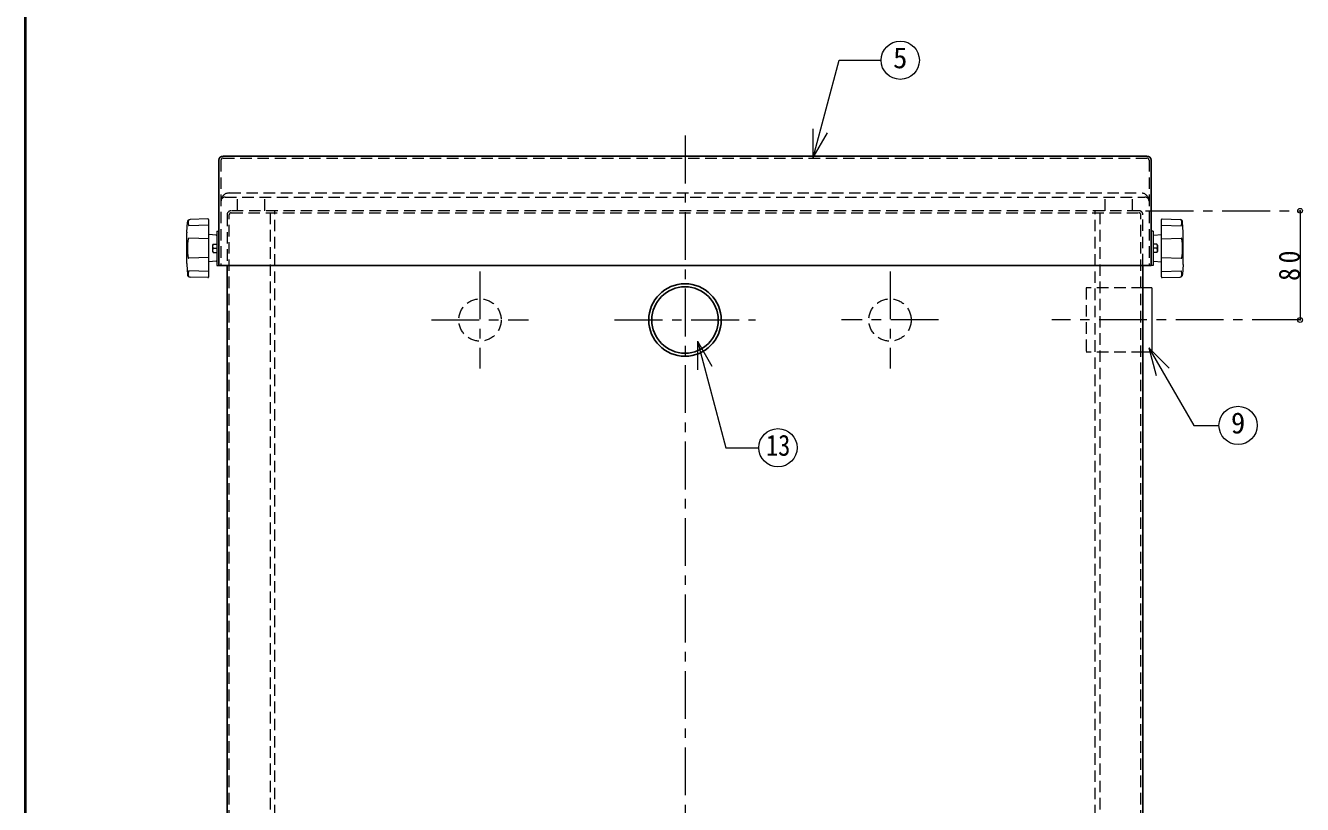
# Model space of a CAD drawing. Units: millimetres at full size, sheet at 1:7; details may follow other scales. Extents: x -1486 to 1349, y -951 to 1016.
# Drawn here: x -1486 to -552, y -380 to 190 of the extents above; entities that cross this region are included whole.
import ezdxf
from ezdxf.enums import TextEntityAlignment as Align

# ---------------------------------------------------------------- set-up
doc = ezdxf.new("R2010")
doc.units = ezdxf.units.MM
doc.header["$LTSCALE"] = 7
doc.header["$PDMODE"] = 32
doc.header["$PDSIZE"] = 3.5
doc.linetypes.add('CHAIN1', pattern=[8, 5, -1, 1, -1])
doc.linetypes.add('DASHED1', pattern=[1.8, 1.2, -0.6])
doc.layers.add('0-0', color=7, linetype='Continuous', lineweight=18)
doc.styles.add('ＭＳ ゴシック', font='')
doc.styles.get('ＭＳ ゴシック').set_extended_font_data('MS Gothic')

msp = doc.modelspace()

# ---------------------------------------------------------------- linework, layer by layer
at = {"layer": '0-0', "color": 1, "lineweight": 40}
msp.add_line((-1485.961, -950.661), (-1485.961, 1016.339), dxfattribs=at)
at = {"layer": '0-0'}
for p, q in [((-909.813, 93.285), (-909.813, 114.285)), ((-909.813, 93.285), (-899.313, 111.472)), ((-1352.477, 48.302), (-1365.625, 47.879)), ((-1351.961, 5.876), (-1351.961, 47.802)), ((-654.961, 5.876), (-654.961, 47.802)), ((-654.445, 48.302), (-641.297, 47.879)), ((-1367.961, 15.603), (-1367.961, 38.076)), ((-1367.947, 38.602), (-1367.558, 45.985)), ((-1351.961, 43.774), (-1366.508, 43.289)), ((-1345.961, 39.339), (-1344.461, 39.339)), ((-660.961, 39.339), (-662.461, 39.339)), ((-654.961, 43.774), (-640.414, 43.289)), ((-638.975, 38.602), (-639.364, 45.985)), ((-638.961, 15.603), (-638.961, 38.076)), ((-1351.961, 33.694), (-1366.508, 34.179)), ((-1346.419, 36.378), (-1351.961, 36.839)), ((-1349.211, 29.188), (-1349.211, 24.491)), ((-1348.586, 29.839), (-1345.961, 29.839)), ((-658.336, 29.839), (-660.961, 29.839)), ((-660.502, 36.378), (-654.961, 36.839)), ((-657.711, 29.188), (-657.711, 24.491)), ((-654.961, 33.694), (-640.414, 34.179)), ((-1351.961, 19.985), (-1366.508, 19.5)), ((-1348.586, 26.839), (-1345.961, 26.839)), ((-1348.586, 23.839), (-1345.961, 23.839)), ((-658.336, 26.839), (-660.961, 26.839)), ((-658.336, 23.839), (-660.961, 23.839)), ((-654.961, 19.985), (-640.414, 19.5)), ((-1367.947, 15.076), (-1367.558, 7.694)), ((-1351.961, 9.905), (-1366.508, 10.389)), ((-1346.419, 17.301), (-1351.961, 16.839)), ((-660.502, 17.301), (-654.961, 16.839)), ((-654.961, 9.905), (-640.414, 10.389)), ((-638.975, 15.076), (-639.364, 7.694)), ((-1352.477, 5.376), (-1365.625, 5.8)), ((-654.445, 5.376), (-641.297, 5.8)), ((-661.961, -2.161), (-668.461, -2.161)), ((-661.961, -2.161), (-661.961, -49.161)), ((-994.386, -41.182), (-983.886, -59.369)), ((-994.386, -41.182), (-994.386, -62.182)), ((-664.115, -45.956), (-649.266, -60.805)), ((-664.115, -45.956), (-658.68, -66.24)), ((-661.961, -49.161), (-668.461, -49.161))]:
    msp.add_line(p, q, dxfattribs=at)
at = {"layer": '0-0', "color": 4, "linetype": 'CHAIN1', "lineweight": 9}
for p, q in [((-1003.461, 109.339), (-1003.461, -661.661)), ((-666.461, 54.339), (-553.461, 54.339)), ((-1153.461, 9.839), (-1153.461, -61.161)), ((-853.461, 9.839), (-853.461, -61.161)), ((-1188.961, -25.661), (-1117.961, -25.661)), ((-1054.961, -25.661), (-951.961, -25.661)), ((-817.961, -25.661), (-888.961, -25.661)), ((-553.461, -25.661), (-734.961, -25.661))]:
    msp.add_line(p, q, dxfattribs=at)
at = {"layer": '0-0', "color": 5, "lineweight": 25}
for p, q in [((-1341.461, 94.339), (-665.461, 94.339)), ((-1344.461, 91.339), (-1344.461, 14.339)), ((-662.461, 91.339), (-662.461, 14.339)), ((-662.461, 14.339), (-1344.461, 14.339)), ((-1338.461, 14.339), (-1338.461, -619.661)), ((-668.461, 14.339), (-668.461, -619.661))]:
    msp.add_line(p, q, dxfattribs=at)
at = {"layer": '0-0', "linetype": 'DASHED1'}
for p, q in [((-1342.961, 91.339), (-1342.961, 14.339)), ((-1341.461, 92.839), (-665.461, 92.839)), ((-663.961, 91.339), (-663.961, 14.339)), ((-1336.961, 67.339), (-669.961, 67.339)), ((-1339.961, 64.339), (-666.961, 64.339)), ((-1338.461, 51.339), (-1338.461, 14.339)), ((-1336.961, -619.661), (-1336.961, 51.339)), ((-671.461, 54.339), (-1335.461, 54.339)), ((-1335.461, 52.839), (-671.461, 52.839)), ((-1306.961, 52.839), (-1306.961, -592.661)), ((-1303.461, -590.661), (-1303.461, 54.339)), ((-703.461, -590.661), (-703.461, 54.339)), ((-699.961, 52.839), (-699.961, -592.661)), ((-669.961, -619.661), (-669.961, 51.339)), ((-668.461, 14.339), (-668.461, 51.339))]:
    msp.add_line(p, q, dxfattribs=at)
at = {"layer": '0-0', "color": 4, "linetype": 'DASHED1', "lineweight": 9}
for p, q in [((-1330.961, 54.339), (-1330.961, 64.339)), ((-1310.961, 54.339), (-1310.961, 64.339)), ((-695.961, 54.339), (-695.961, 64.339)), ((-675.961, 54.339), (-675.961, 64.339)), ((-668.461, -49.161), (-709.961, -49.161))]:
    msp.add_line(p, q, dxfattribs=at)
at = {"layer": '0-0', "color": 4, "lineweight": 9}
msp.add_line((-553.461, 54.339), (-553.461, -25.661), dxfattribs=at)
at = {"layer": '0-0'}
for points in [[(-909.813, 93.285), (-890.726, 164.518), (-860.001, 164.518)], [(-1345.961, 39.339), (-1345.961, 14.339), (-1344.461, 14.339)], [(-660.961, 39.339), (-660.961, 14.339), (-662.461, 14.339)], [(-994.386, -41.182), (-973.486, -119.181), (-949.463, -119.181)], [(-664.115, -45.956), (-631.277, -102.833), (-612.79, -102.833)]]:
    msp.add_lwpolyline(points, dxfattribs=at)
at = {"layer": '0-0', "color": 4, "linetype": 'DASHED1', "lineweight": 9}
msp.add_lwpolyline([(-668.461, -2.161), (-709.961, -2.161), (-709.961, -49.161)], dxfattribs=at)
at = {"layer": '0-0'}
for centre in [(-846.001, 164.518), (-598.79, -102.833), (-935.463, -119.181)]:
    msp.add_circle(centre, 14, dxfattribs=at)
at = {"layer": '0-0', "color": 5, "lineweight": 25}
for radius in [26.5, 24.3]:
    msp.add_circle((-1003.461, -25.661), radius, dxfattribs=at)
at = {"layer": '0-0', "color": 4, "linetype": 'DASHED1', "lineweight": 9}
for centre in [(-1153.461, -25.661), (-853.461, -25.661)]:
    msp.add_circle(centre, 15.5, dxfattribs=at)
at = {"layer": '0-0', "color": 5, "lineweight": 25}
for centre, start, end in [((-1341.461, 91.339), 90, 180), ((-665.461, 91.339), 0, 90)]:
    msp.add_arc(centre, 3, start, end, dxfattribs=at)
at = {"layer": '0-0', "linetype": 'DASHED1'}
for centre, radius, start, end in [((-1341.461, 91.339), 1.5, 90, 180), ((-665.461, 91.339), 1.5, 0, 90), ((-1336.961, 61.339), 6, 90, 180), ((-669.961, 61.339), 6, 0, 90), ((-1339.961, 61.339), 3, 90, 180), ((-666.961, 61.339), 3, 0, 90), ((-1335.461, 51.339), 3, 90, 180), ((-1335.461, 51.339), 1.5, 90, 180), ((-671.461, 51.339), 3, 0, 90), ((-671.461, 51.339), 1.5, 0, 90)]:
    msp.add_arc(centre, radius, start, end, dxfattribs=at)
at = {"layer": '0-0'}
for centre, radius, start, end in [((-1365.56, 45.88), 2, 91.84585, 176.98087), ((-1364.891, 46.344), 2.072, 141.26695, 176.97243), ((-1352.461, 47.802), 0.5, 0, 91.84585), ((-654.461, 47.802), 0.5, 88.15415, 180), ((-641.361, 45.88), 2, 3.01913, 88.15415), ((-642.03, 46.344), 2.072, 3.02757, 38.73305), ((-1357.961, 38.076), 10, 176.98087, 180), ((-1357.004, 46.264), 9.959, 178.90936, 197.37998), ((-649.918, 46.264), 9.959, 342.62002, 1.09064), ((-648.961, 38.076), 10, 0, 3.01913), ((-1313.124, 26.839), 54.337, 172.70127, 187.29873), ((-1366.525, 33.679), 0.5, 88.09085, 172.70127), ((-1347.105, 28.339), 2.108, 134.62454, 225.37546), ((-1347.645, 28.311), 1.795, 121.62812, 150.75937), ((-1346.461, 35.879), 0.5, 0, 85.23636), ((-660.461, 35.879), 0.5, 94.76364, 180), ((-659.277, 28.311), 1.795, 29.24063, 58.37188), ((-659.816, 28.339), 2.108, 314.62454, 45.37546), ((-640.397, 33.679), 0.5, 7.29873, 91.90915), ((-693.797, 26.839), 54.337, 352.70127, 7.29873), ((-1366.525, 20), 0.5, 187.29873, 271.90915), ((-1347.105, 25.339), 2.108, 134.62454, 225.37546), ((-1347.645, 25.368), 1.795, 209.24063, 238.37188), ((-659.277, 25.368), 1.795, 301.62812, 330.75937), ((-659.816, 25.339), 2.108, 314.62454, 45.37546), ((-640.397, 20), 0.5, 268.09085, 352.70127), ((-1357.961, 15.603), 10, 180, 183.01913), ((-1357.004, 7.415), 9.959, 162.62002, 181.09064), ((-1346.461, 17.799), 0.5, 274.76364, 0), ((-660.461, 17.799), 0.5, 180, 265.23636), ((-649.918, 7.415), 9.959, 358.90936, 17.37998), ((-648.961, 15.603), 10, 356.98087, 0), ((-1365.56, 7.799), 2, 183.01913, 268.15415), ((-1364.891, 7.334), 2.072, 183.02757, 218.73305), ((-1352.461, 5.876), 0.5, 268.15415, 0), ((-654.461, 5.876), 0.5, 180, 271.84585), ((-641.361, 7.799), 2, 271.84585, 356.98087), ((-642.03, 7.334), 2.072, 321.26695, 356.97243)]:
    msp.add_arc(centre, radius, start, end, dxfattribs=at)
at = {"layer": '0-0', "color": 4}
for p in [(-553.461, 54.339), (-553.461, -25.661)]:
    msp.add_point(p, dxfattribs=at)

# ---------------------------------------------------------------- texts
at = {"layer": '0-0', "style": 'ＭＳ ゴシック'}
for s, p in [('5', (-851.251, 154.018)), ('9', (-604.04, -113.333))]:
    msp.add_text(s, height=15.4, dxfattribs=at).set_placement(p, align=Align.BOTTOM_LEFT)
at = {"layer": '0-0', "style": 'ＭＳ ゴシック', "width": 0.85}
msp.add_text('13', height=15.4, dxfattribs=at).set_placement((-944.213, -129.681), align=Align.BOTTOM_LEFT)
at = {"layer": '0-0', "insert": (-553.461, 2.964), "char_height": 15.4, "attachment_point": 7, "rotation": 90, "style": 'ＭＳ ゴシック'}
msp.add_mtext('\\T1.36;\\W0.9;80', dxfattribs=at)

doc.saveas('drawing.dxf')
